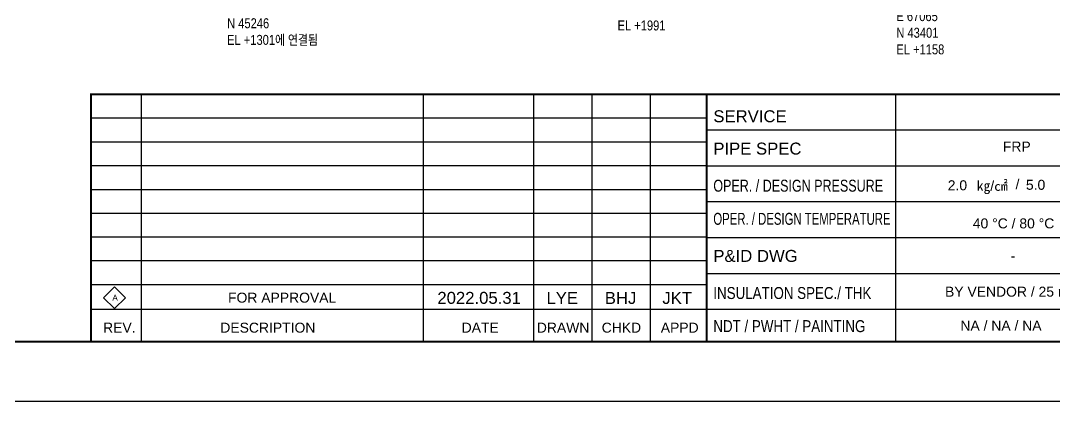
# Model space of a CAD drawing. Header units: millimetres. Extents: x 0 to 594, y 0 to 420.
# Drawn here: x 136.3 to 395.9, y 0 to 95.5 of the extents above; entities that cross this region are included whole.
import ezdxf
from ezdxf.enums import TextEntityAlignment as Align

# ---------------------------------------------------------------- set-up
doc = ezdxf.new("R2010")
doc.units = ezdxf.units.MM
doc.header["$LTSCALE"] = 0.25
doc.layers.add('TITLE', color=7, linetype='Continuous')
doc.layers.add('주석', color=7, linetype='Continuous')
doc.styles.add('AdskIsoAnnotation', font='arial.ttf', dxfattribs={"width": 0.8, "height": 1})
doc.styles.add('AdskIsoMetric', font='arial.ttf', dxfattribs={"width": 0.8, "height": 2.5})
doc.styles.add('FF1', font='arial.ttf')
doc.styles.add('RomanS', font='arial.ttf')
doc.styles.get("Standard").update_dxf_attribs({"font": 'arial.ttf'})

msp = doc.modelspace()

# ---------------------------------------------------------------- linework, layer by layer
at = {"linetype": 'ByBlock', "lineweight": -2}
for p, q in [((166.559, 77), (166.559, 15.0687)), ((237.417, 77), (237.417, 15.0687)), ((265.0816, 77), (265.0816, 15.0687)), ((279.7211, 77), (279.7211, 15.0687)), ((294.3605, 77), (294.3605, 15.0687)), ((356, 77), (356, 15))]:
    msp.add_line(p, q, dxfattribs=at)
for p, q in [((308.5763, 71), (154, 71)), ((415, 68), (308.5763, 68)), ((308.5763, 65), (154, 65)), ((308.5763, 59.076), (154, 59.076)), ((415, 59), (308.5763, 59)), ((308.5763, 53.076), (154, 53.076)), ((415, 50), (308.5763, 50)), ((308.5763, 47.1521), (154, 47.1521)), ((308.5763, 41.1521), (154, 41.1521)), ((415, 41), (308.5763, 41)), ((308.5763, 35.2281), (154, 35.2281)), ((415, 32), (308.5763, 32)), ((308.5763, 29.2281), (154, 29.2281)), ((308.5763, 23), (154, 23)), ((415, 23), (308.5763, 23))]:
    msp.add_line(p, q)
msp.add_lwpolyline([(0, 0), (594, 0), (594, 420), (0, 420)], close=True)
at = {"const_width": 0.5}
msp.add_lwpolyline([(15, 15), (579, 15), (579, 405), (15, 405)], close=True, dxfattribs=at)
at = {"linetype": 'ByBlock', "lineweight": -2, "const_width": 0.5}
for points in [[(415, 77), (154, 77), (154, 15)], [(308.5763, 77), (308.5763, 15.1328)]]:
    msp.add_lwpolyline(points, dxfattribs=at)
at = {"layer": 'TITLE', "color": 7, "linetype": 'Continuous'}
msp.add_lwpolyline([(159.9027, 23.2613), (162.6403, 25.999), (159.9027, 28.7366), (157.1651, 25.999)], close=True, dxfattribs=at)

# ---------------------------------------------------------------- texts
at = {"color": 7, "linetype": 'ByBlock', "lineweight": -2, "style": 'RomanS'}
for s, p in [('SERVICE', (310.25, 70.006)), ('PIPE SPEC', (310.25, 61.8976)), ('P&ID DWG ', (310.25, 34.9726))]:
    msp.add_text(s, height=3, dxfattribs=at).set_placement(p)
at = {"color": 7, "style": 'AdskIsoMetric'}
for s, p in [('FRP', (382.9468, 62.646)), ('2.0', (369.103, 52.9462)), ('㎏/㎠', (376.3782, 52.8069)), ('/', (386.1261, 53.2022)), ('5.0', (388.7325, 53.0638)), ('40 %%DC / 80 %%DC', (375.399, 43.3833)), ('NA / NA / NA', (372.2839, 17.7298))]:
    msp.add_text(s, height=2.5, dxfattribs=at).set_placement(p)
at = {"color": 7, "linetype": 'ByBlock', "lineweight": -2, "style": 'RomanS'}
for s, width, p in [('OPER. / DESIGN PRESSURE', 0.75, (310.25, 52.5893)), ('OPER. / DESIGN TEMPERATURE', 0.68, (310.25, 44.281)), ('INSULATION SPEC./ THK', 0.8, (310.25, 25.6643)), ('NDT / PWHT / PAINTING', 0.8, (310.25, 17.356))]:
    msp.add_text(s, height=3, dxfattribs=dict(at, width=width)).set_placement(p)
at = {"color": 7, "style": 'AdskIsoMetric'}
for s, p in [('-', (385.5, 36.5)), ('BY VENDOR / 25 mm', (385.5, 27.5)), ('FOR APPROVAL', (201.988, 26))]:
    msp.add_text(s, height=2.5, dxfattribs=at).set_placement(p, align=Align.MIDDLE_CENTER)
at = {"color": 7, "linetype": 'ByBlock', "lineweight": -2, "style": 'RomanS'}
for s, p in [('REV.', (161.1158, 17.2245)), ('DESCRIPTION', (198.4012, 17.2245)), ('DATE', (251.7185, 17.2245)), ('DRAWN', (272.5302, 17.2245)), ('CHKD', (287.1697, 17.2245)), ('APPD', (301.8091, 17.2245))]:
    msp.add_text(s, height=2.5, dxfattribs=at).set_placement(p, align=Align.CENTER)
at = {"color": 7}
for tag, p in [('2022.05.31', (251.4515, 24.4518)), ('LYE', (272.32, 24.4243)), ('BHJ', (286.9594, 24.4243)), ('JKT', (301.1751, 24.4243))]:
    msp.add_attdef(tag, text='', height=3, dxfattribs=at).set_placement(p, align=Align.CENTER)
at = {"layer": 'TITLE', "color": 7, "linetype": 'Continuous', "style": 'FF1'}
msp.add_text('A', height=1.4952, dxfattribs=at).set_placement((159.3541, 25.2225))
at = {"layer": '주석', "char_height": 2.5, "attachment_point": 7, "style": 'AdskIsoAnnotation'}
for s, insert in [('{\\fGulim|b0|i0|c129|p50;폐쇄\\P}E 65434\\PN 45032\\PEL +1991', (286.2013, 93)), ('\\P{\\fGulim|b0|i0|c129|p50;A01-P-1734C\\P}E 65220\\PN 45246\\PEL +1301{\\fGulim|b0|i0|c129|p50;에 연결됨}', (188.1742, 89.1562)), ('{\\fGulim|b0|i0|c129|p50;폐쇄\\P}E 67065\\PN 43401\\PEL +1158', (356.2013, 87))]:
    msp.add_mtext(s, dxfattribs=dict(at, insert=insert))

doc.saveas('drawing.dxf')
